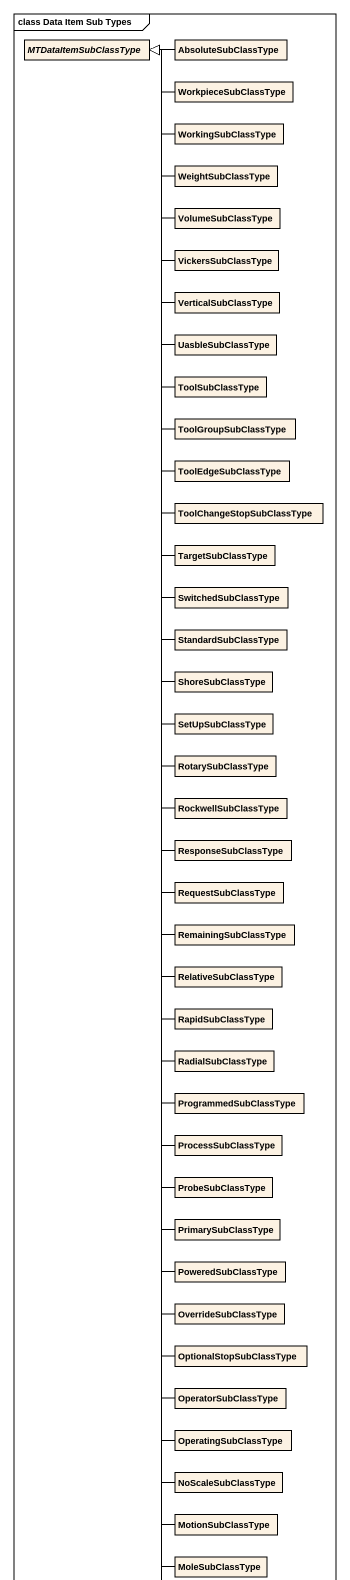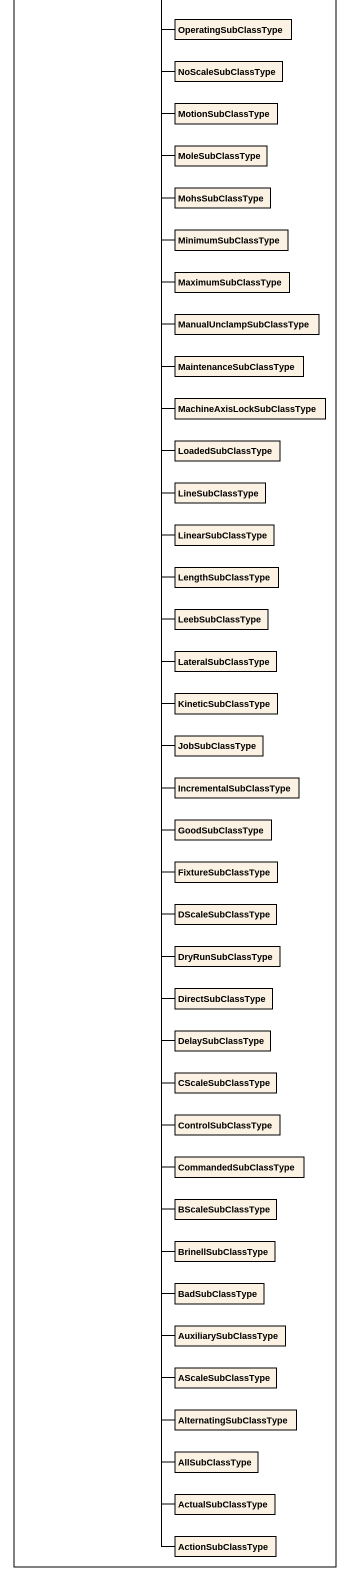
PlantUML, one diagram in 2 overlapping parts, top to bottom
@startuml
mainframe class Data Item Sub Types
hide circle
hide empty members
abstract class MTDataItemSubClassType
class AbsoluteSubClassType
class WorkpieceSubClassType
class WorkingSubClassType
class WeightSubClassType
class VolumeSubClassType
class VickersSubClassType
class VerticalSubClassType
class UasbleSubClassType
class ToolSubClassType
class ToolGroupSubClassType
class ToolEdgeSubClassType
class ToolChangeStopSubClassType
class TargetSubClassType
class SwitchedSubClassType
class StandardSubClassType
class ShoreSubClassType
class SetUpSubClassType
class RotarySubClassType
class RockwellSubClassType
class ResponseSubClassType
class RequestSubClassType
class RemainingSubClassType
class RelativeSubClassType
class RapidSubClassType
class RadialSubClassType
class ProgrammedSubClassType
class ProcessSubClassType
class ProbeSubClassType
class PrimarySubClassType
class PoweredSubClassType
class OverrideSubClassType
class OptionalStopSubClassType
class OperatorSubClassType
class OperatingSubClassType
class NoScaleSubClassType
class MotionSubClassType
class MoleSubClassType
class MohsSubClassType
class MinimumSubClassType
class MaximumSubClassType
class ManualUnclampSubClassType
class MaintenanceSubClassType
class MachineAxisLockSubClassType
class LoadedSubClassType
class LineSubClassType
class LinearSubClassType
class LengthSubClassType
class LeebSubClassType
class LateralSubClassType
class KineticSubClassType
class JobSubClassType
class IncrementalSubClassType
class GoodSubClassType
class FixtureSubClassType
class DScaleSubClassType
class DryRunSubClassType
class DirectSubClassType
class DelaySubClassType
class CScaleSubClassType
class ControlSubClassType
class CommandedSubClassType
class BScaleSubClassType
class BrinellSubClassType
class BadSubClassType
class AuxiliarySubClassType
class AScaleSubClassType
class AlternatingSubClassType
class AllSubClassType
class ActualSubClassType
class ActionSubClassType
AbsoluteSubClassType -left-|> MTDataItemSubClassType
WorkpieceSubClassType -left-|> MTDataItemSubClassType
WorkingSubClassType -left-|> MTDataItemSubClassType
WeightSubClassType -up-|> MTDataItemSubClassType
VolumeSubClassType -up-|> MTDataItemSubClassType
VickersSubClassType -up-|> MTDataItemSubClassType
VerticalSubClassType -up-|> MTDataItemSubClassType
UasbleSubClassType -up-|> MTDataItemSubClassType
ToolSubClassType -up-|> MTDataItemSubClassType
ToolGroupSubClassType -up-|> MTDataItemSubClassType
ToolEdgeSubClassType -up-|> MTDataItemSubClassType
ToolChangeStopSubClassType -up-|> MTDataItemSubClassType
TargetSubClassType -up-|> MTDataItemSubClassType
SwitchedSubClassType -up-|> MTDataItemSubClassType
StandardSubClassType -up-|> MTDataItemSubClassType
ShoreSubClassType -up-|> MTDataItemSubClassType
SetUpSubClassType -up-|> MTDataItemSubClassType
RotarySubClassType -up-|> MTDataItemSubClassType
RockwellSubClassType -up-|> MTDataItemSubClassType
ResponseSubClassType -up-|> MTDataItemSubClassType
RequestSubClassType -up-|> MTDataItemSubClassType
RemainingSubClassType -up-|> MTDataItemSubClassType
RelativeSubClassType -up-|> MTDataItemSubClassType
RapidSubClassType -up-|> MTDataItemSubClassType
RadialSubClassType -up-|> MTDataItemSubClassType
ProgrammedSubClassType -up-|> MTDataItemSubClassType
ProcessSubClassType -up-|> MTDataItemSubClassType
ProbeSubClassType -up-|> MTDataItemSubClassType
PrimarySubClassType -up-|> MTDataItemSubClassType
PoweredSubClassType -up-|> MTDataItemSubClassType
OverrideSubClassType -up-|> MTDataItemSubClassType
OptionalStopSubClassType -up-|> MTDataItemSubClassType
OperatorSubClassType -up-|> MTDataItemSubClassType
OperatingSubClassType -up-|> MTDataItemSubClassType
NoScaleSubClassType -up-|> MTDataItemSubClassType
MotionSubClassType -up-|> MTDataItemSubClassType
MoleSubClassType -up-|> MTDataItemSubClassType
MohsSubClassType -up-|> MTDataItemSubClassType
MinimumSubClassType -up-|> MTDataItemSubClassType
MaximumSubClassType -up-|> MTDataItemSubClassType
ManualUnclampSubClassType -up-|> MTDataItemSubClassType
MaintenanceSubClassType -up-|> MTDataItemSubClassType
MachineAxisLockSubClassType -up-|> MTDataItemSubClassType
LoadedSubClassType -up-|> MTDataItemSubClassType
LineSubClassType -up-|> MTDataItemSubClassType
LinearSubClassType -up-|> MTDataItemSubClassType
LengthSubClassType -up-|> MTDataItemSubClassType
LeebSubClassType -up-|> MTDataItemSubClassType
LateralSubClassType -up-|> MTDataItemSubClassType
KineticSubClassType -up-|> MTDataItemSubClassType
JobSubClassType -up-|> MTDataItemSubClassType
IncrementalSubClassType -up-|> MTDataItemSubClassType
GoodSubClassType -up-|> MTDataItemSubClassType
FixtureSubClassType -up-|> MTDataItemSubClassType
DScaleSubClassType -up-|> MTDataItemSubClassType
DryRunSubClassType -up-|> MTDataItemSubClassType
DirectSubClassType -up-|> MTDataItemSubClassType
DelaySubClassType -up-|> MTDataItemSubClassType
CScaleSubClassType -up-|> MTDataItemSubClassType
ControlSubClassType -up-|> MTDataItemSubClassType
CommandedSubClassType -up-|> MTDataItemSubClassType
BScaleSubClassType -up-|> MTDataItemSubClassType
BrinellSubClassType -up-|> MTDataItemSubClassType
BadSubClassType -up-|> MTDataItemSubClassType
AuxiliarySubClassType -up-|> MTDataItemSubClassType
AScaleSubClassType -up-|> MTDataItemSubClassType
AlternatingSubClassType -up-|> MTDataItemSubClassType
AllSubClassType -up-|> MTDataItemSubClassType
ActualSubClassType -up-|> MTDataItemSubClassType
ActionSubClassType -up-|> MTDataItemSubClassType
@enduml
